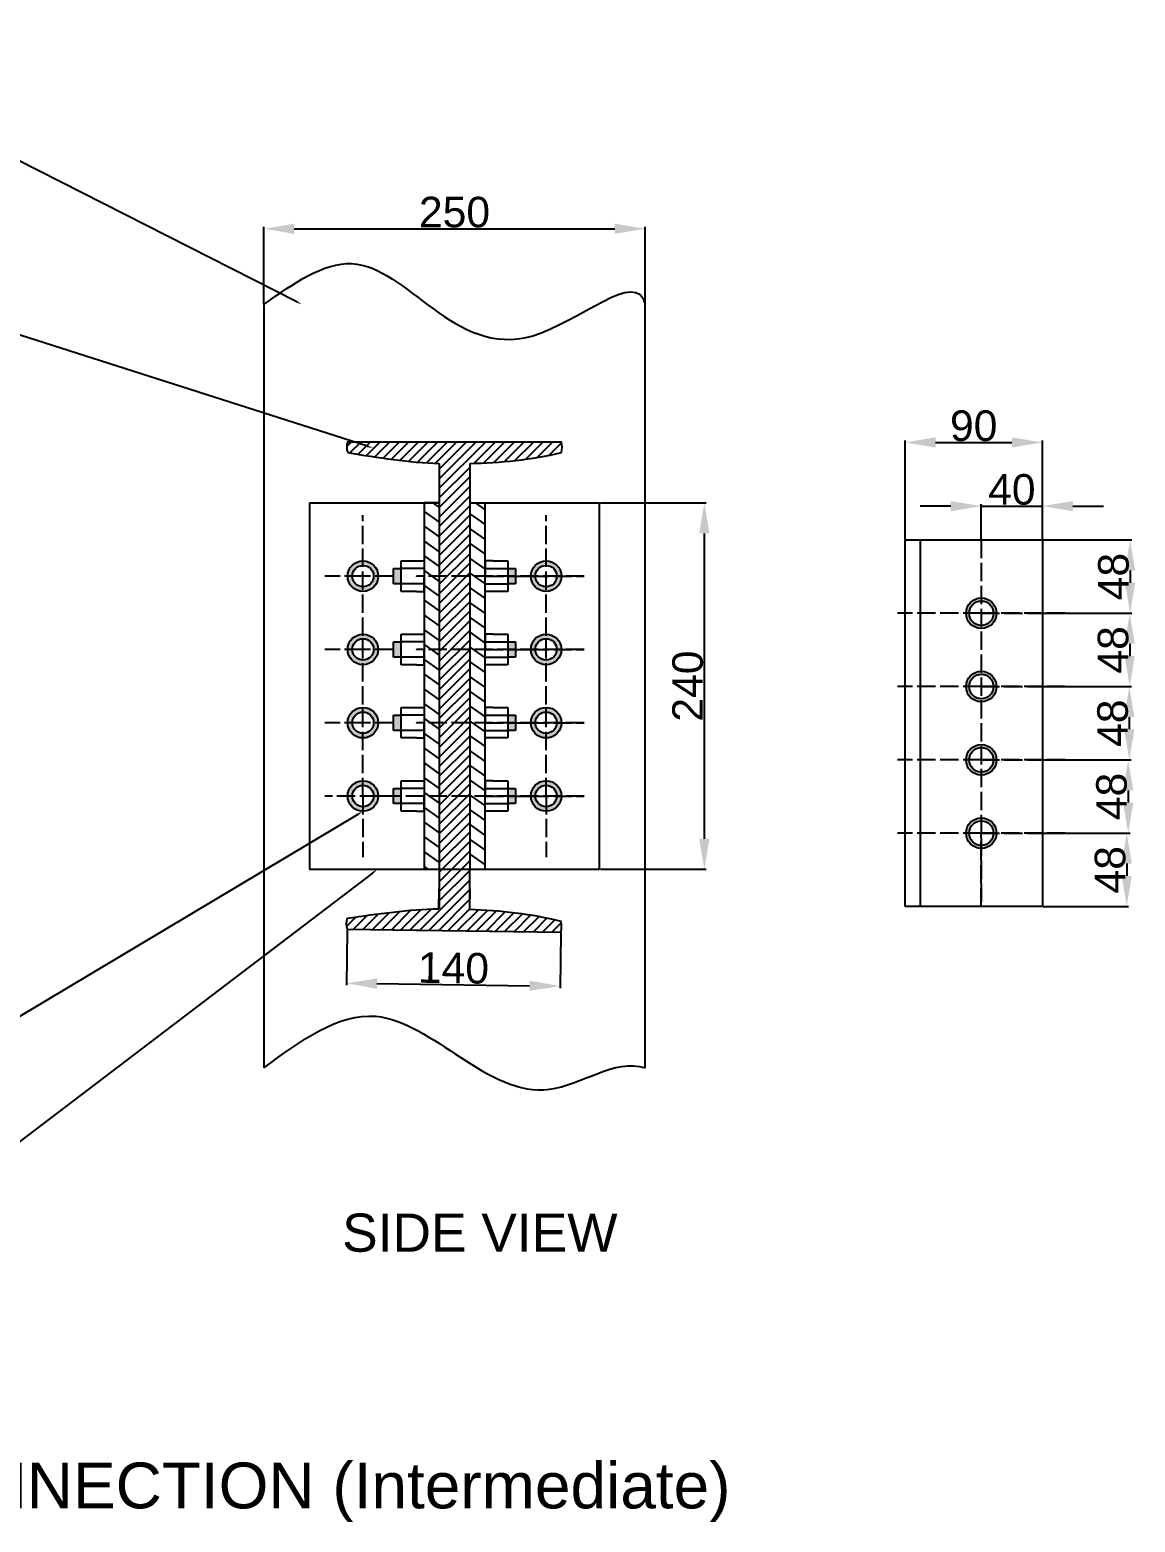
# Model space of a CAD drawing. Header units: inches. Extents: x 405 to 1958, y 459 to 1437.
# Drawn here: x 1234 to 1958, y 459 to 1437 of the extents above; entities that cross this region are included whole.
import ezdxf
from ezdxf import colors
from ezdxf.entities.mleader import LeaderData, LeaderLine
from ezdxf.math import Vec2, Vec3

# ---------------------------------------------------------------- set-up
doc = ezdxf.new("R2010")
doc.units = ezdxf.units.IN
doc.header["$MEASUREMENT"] = 0
doc.linetypes.add('ACAD_ISO02W100', pattern=[15, 12, -3])
doc.styles.get("Standard").update_dxf_attribs({"font": 'arial.ttf'})
doc.dimstyles.new('ISO-25', dxfattribs={"dimtxt": 20, "dimasz": 20, "dimexe": 1.25, "dimexo": 0.625, "dimtad": 1, "dimdec": 4, "dimtxsty": 'Standard', "dimcen": 2.5, "dimadec": 0, "dimazin": 0, "dimtfac": 1, "dimtdec": 4, "dimtmove": 0, "dimatfit": 3, "dimfxl": 1, "dimarcsym": 0})

# ---------------------------------------------------------------- blocks, each defined once
blk = doc.blocks.new('*U31')
for p, q in [((-42.5, -10), (-42.5, 10)), ((-42.5, 10), (-32.5, 10)), ((17.5, 10), (27.5, 10)), ((27.5, 10), (27.5, -10)), ((-47.5, -5), (-47.5, 5)), ((-47.5, 5), (-42.5, 5)), ((-27.5, 5), (-42.5, 5)), ((12.5, 5), (27.5, 5)), ((27.5, 5), (32.5, 5)), ((32.5, 5), (32.5, -5)), ((-42.5, -5), (-47.5, -5)), ((-27.5, -5), (-42.5, -5)), ((12.5, -5), (27.5, -5)), ((32.5, -5), (27.5, -5)), ((-32.5, -10), (-42.5, -10)), ((27.5, -10), (17.5, -10))]:
    blk.add_line(p, q)
at = {"linetype": 'ACAD_ISO02W100'}
for p, q in [((52.5, 10), (52.5, 10.19)), ((77.5, 0), (-27.5, 0)), ((12.5, 0), (77.5, 0)), ((32.5, 0), (52.5, 0)), ((-47.5, 0), (-67.5, 0)), ((-67.5, -10), (-67.5, -10.19))]:
    blk.add_line(p, q, dxfattribs=at)
for points in [[(-32.5, 10), (-32.5, 10), (-27.5, 10), (-27.5, 10), (-27.5, 0), (-27.5, 0), (-32.5, 0), (-32.5, 0)], [(17.5, -10), (17.5, -10), (12.5, -10), (12.5, -10), (12.5, 0), (12.5, 0), (17.5, 0), (17.5, 0)]]:
    blk.add_lwpolyline(points, dxfattribs=at)
for points in [[(17.5, 10), (17.5, 10), (12.5, 10), (12.5, 10), (12.5, 0), (12.5, 0), (17.5, 0), (17.5, 0)], [(-32.5, -10), (-32.5, -10), (-27.5, -10), (-27.5, -10), (-27.5, 0), (-27.5, 0), (-32.5, 0), (-32.5, 0)]]:
    blk.add_lwpolyline(points)
for centre, radius in [((-67.5, 0), 10), ((52.5, 0), 10), ((-67.5, 0), 7), ((52.5, 0), 7)]:
    blk.add_circle(centre, radius)
blk = doc.blocks.new('*U25')
at = {"color": 0, "linetype": 'ByBlock', "lineweight": -2, "transparency": 16777216}
for p in [(0, 144), (0, 96), (0, 48), (0, 0)]:
    blk.add_blockref('*U31', p, dxfattribs=at)
blk = doc.blocks.new('*U27')
at = {"linetype": 'ACAD_ISO02W100'}
for p, q in [((0, 0), (-55, 0)), ((0, 0), (55, 0)), ((55, 0), (0, 0))]:
    blk.add_line(p, q, dxfattribs=at)
for radius in [10, 8]:
    blk.add_circle((0, 0), radius)
blk = doc.blocks.new('*U28')
at = {"color": 0, "linetype": 'ByBlock', "lineweight": -2, "transparency": 16777216}
for p in [(0, 144), (0, 96), (0, 48), (0, 0)]:
    blk.add_blockref('*U27', p, dxfattribs=at)
blk = doc.blocks.new('*D38')
at = {"color": 0, "lineweight": -2, "transparency": 16777216}
for p, q in [((1442.07, 846.91), (1441.58, 810.85)), ((1582.06, 845.01), (1581.57, 808.95)), ((1461.59, 811.83), (1561.58, 810.47))]:
    blk.add_line(p, q, dxfattribs=at)
at = {"color": 0, "transparency": 16777216}
for points in [[(1461.64, 815.16), (1461.55, 808.5), (1441.6, 812.1)], [(1561.63, 813.8), (1561.54, 807.14), (1581.58, 810.2)]]:
    blk.add_solid(points, dxfattribs=at)
at = {"layer": 'Defpoints', "color": 0, "transparency": 16777216}
for p in [(1442.08, 847.54), (1582.06, 845.63), (1581.58, 810.2)]:
    blk.add_point(p, dxfattribs=at)
at = {"color": 0, "transparency": 16777216, "insert": (1511.74, 821.99), "char_height": 20, "attachment_point": 5, "rotation": 359.22105}
blk.add_mtext('140', dxfattribs=at)
blk = doc.blocks.new('*D39')
at = {"color": 0, "lineweight": -2, "transparency": 16777216}
for p, q in [((1608.07, 1126.73), (1677.34, 1126.73)), ((1676.09, 1106.73), (1676.09, 906.73)), ((1608.07, 886.73), (1677.34, 886.73))]:
    blk.add_line(p, q, dxfattribs=at)
at = {"color": 0, "transparency": 16777216}
for points in [[(1672.75, 1106.73), (1679.42, 1106.73), (1676.09, 1126.73)], [(1672.75, 906.73), (1679.42, 906.73), (1676.09, 886.73)]]:
    blk.add_solid(points, dxfattribs=at)
at = {"layer": 'Defpoints', "color": 0, "transparency": 16777216}
for p in [(1607.44, 1126.73), (1607.44, 886.73), (1676.09, 886.73)]:
    blk.add_point(p, dxfattribs=at)
at = {"color": 0, "transparency": 16777216, "insert": (1665.25, 1006.73), "char_height": 20, "attachment_point": 5, "rotation": 90}
blk.add_mtext('240', dxfattribs=at)
blk = doc.blocks.new('*D40')
at = {"color": 0, "lineweight": -2, "transparency": 16777216}
for p, q in [((1387.44, 1257.35), (1387.44, 1307.46)), ((1407.44, 1306.21), (1617.44, 1306.21)), ((1637.44, 1257.35), (1637.44, 1307.46))]:
    blk.add_line(p, q, dxfattribs=at)
at = {"color": 0, "transparency": 16777216}
for points in [[(1407.44, 1309.55), (1407.44, 1302.88), (1387.44, 1306.21)], [(1617.44, 1309.55), (1617.44, 1302.88), (1637.44, 1306.21)]]:
    blk.add_solid(points, dxfattribs=at)
at = {"layer": 'Defpoints', "color": 0, "transparency": 16777216}
for p in [(1637.44, 1306.21), (1387.44, 1256.73), (1637.44, 1256.73)]:
    blk.add_point(p, dxfattribs=at)
at = {"color": 0, "transparency": 16777216, "insert": (1512.44, 1317.05), "char_height": 20, "attachment_point": 5}
blk.add_mtext('250', dxfattribs=at)
blk = doc.blocks.new('*D41')
at = {"color": 0, "lineweight": -2, "transparency": 16777216}
for p, q in [((1837.57, 1124.56), (1817.57, 1124.56)), ((1857.57, 1103.05), (1857.57, 1125.81)), ((1857.57, 1124.56), (1897.57, 1124.56)), ((1897.57, 1103.05), (1897.57, 1125.81)), ((1917.57, 1124.56), (1937.57, 1124.56))]:
    blk.add_line(p, q, dxfattribs=at)
at = {"color": 0, "transparency": 16777216}
for points in [[(1837.57, 1127.89), (1837.57, 1121.23), (1857.57, 1124.56)], [(1917.57, 1127.89), (1917.57, 1121.23), (1897.57, 1124.56)]]:
    blk.add_solid(points, dxfattribs=at)
at = {"layer": 'Defpoints', "color": 0, "transparency": 16777216}
for p in [(1897.57, 1124.56), (1857.57, 1102.42), (1897.57, 1102.42)]:
    blk.add_point(p, dxfattribs=at)
at = {"color": 0, "transparency": 16777216, "insert": (1877.57, 1135.4), "char_height": 20, "attachment_point": 5}
blk.add_mtext('40', dxfattribs=at)
blk = doc.blocks.new('*D42')
at = {"color": 0, "lineweight": -2, "transparency": 16777216}
for p, q in [((1807.57, 1103.05), (1807.57, 1167.55)), ((1827.57, 1166.3), (1877.57, 1166.3)), ((1897.57, 1103.05), (1897.57, 1167.55))]:
    blk.add_line(p, q, dxfattribs=at)
at = {"color": 0, "transparency": 16777216}
for points in [[(1827.57, 1169.63), (1827.57, 1162.96), (1807.57, 1166.3)], [(1877.57, 1169.63), (1877.57, 1162.96), (1897.57, 1166.3)]]:
    blk.add_solid(points, dxfattribs=at)
at = {"layer": 'Defpoints', "color": 0, "transparency": 16777216}
for p in [(1897.57, 1166.3), (1807.57, 1102.42), (1897.57, 1102.42)]:
    blk.add_point(p, dxfattribs=at)
at = {"color": 0, "transparency": 16777216, "insert": (1852.57, 1177.13), "char_height": 20, "attachment_point": 5}
blk.add_mtext('90', dxfattribs=at)
blk = doc.blocks.new('*D43')
at = {"color": 0, "lineweight": -2, "transparency": 16777216}
for p, q in [((1898.19, 1102.42), (1956.27, 1102.42)), ((1955.02, 1082.42), (1955.02, 1074.42)), ((1898.19, 1054.42), (1956.27, 1054.42))]:
    blk.add_line(p, q, dxfattribs=at)
at = {"color": 0, "transparency": 16777216}
for points in [[(1951.69, 1082.42), (1958.36, 1082.42), (1955.02, 1102.42)], [(1951.69, 1074.42), (1958.36, 1074.42), (1955.02, 1054.42)]]:
    blk.add_solid(points, dxfattribs=at)
at = {"layer": 'Defpoints', "color": 0, "transparency": 16777216}
for p in [(1897.57, 1102.42), (1897.57, 1054.42), (1955.02, 1054.42)]:
    blk.add_point(p, dxfattribs=at)
at = {"color": 0, "transparency": 16777216, "insert": (1944.19, 1078.42), "char_height": 20, "attachment_point": 5, "rotation": 90}
blk.add_mtext('48', dxfattribs=at)
blk = doc.blocks.new('*D44')
at = {"color": 0, "lineweight": -2, "transparency": 16777216}
for p, q in [((1898.19, 1054.42), (1956.06, 1054.42)), ((1954.81, 1034.42), (1954.81, 1026.42)), ((1898.19, 1006.42), (1956.06, 1006.42))]:
    blk.add_line(p, q, dxfattribs=at)
at = {"color": 0, "transparency": 16777216}
for points in [[(1951.47, 1034.42), (1958.14, 1034.42), (1954.81, 1054.42)], [(1951.47, 1026.42), (1958.14, 1026.42), (1954.81, 1006.42)]]:
    blk.add_solid(points, dxfattribs=at)
at = {"layer": 'Defpoints', "color": 0, "transparency": 16777216}
for p in [(1897.57, 1054.42), (1897.57, 1006.42), (1954.81, 1006.42)]:
    blk.add_point(p, dxfattribs=at)
at = {"color": 0, "transparency": 16777216, "insert": (1943.97, 1030.42), "char_height": 20, "attachment_point": 5, "rotation": 90}
blk.add_mtext('48', dxfattribs=at)
blk = doc.blocks.new('*D45')
at = {"color": 0, "lineweight": -2, "transparency": 16777216}
for p, q in [((1898.19, 1006.42), (1955.75, 1006.42)), ((1954.5, 986.42), (1954.5, 978.42)), ((1898.19, 958.42), (1955.75, 958.42))]:
    blk.add_line(p, q, dxfattribs=at)
at = {"color": 0, "transparency": 16777216}
for points in [[(1951.17, 986.42), (1957.84, 986.42), (1954.5, 1006.42)], [(1951.17, 978.42), (1957.84, 978.42), (1954.5, 958.42)]]:
    blk.add_solid(points, dxfattribs=at)
at = {"layer": 'Defpoints', "color": 0, "transparency": 16777216}
for p in [(1897.57, 1006.42), (1897.57, 958.42), (1954.5, 958.42)]:
    blk.add_point(p, dxfattribs=at)
at = {"color": 0, "transparency": 16777216, "insert": (1943.67, 982.42), "char_height": 20, "attachment_point": 5, "rotation": 90}
blk.add_mtext('48', dxfattribs=at)
blk = doc.blocks.new('*D46')
at = {"color": 0, "lineweight": -2, "transparency": 16777216}
for p, q in [((1898.19, 958.42), (1955.05, 958.42)), ((1953.8, 938.42), (1953.8, 930.42)), ((1898.19, 910.42), (1955.05, 910.42))]:
    blk.add_line(p, q, dxfattribs=at)
at = {"color": 0, "transparency": 16777216}
for points in [[(1950.46, 938.42), (1957.13, 938.42), (1953.8, 958.42)], [(1950.46, 930.42), (1957.13, 930.42), (1953.8, 910.42)]]:
    blk.add_solid(points, dxfattribs=at)
at = {"layer": 'Defpoints', "color": 0, "transparency": 16777216}
for p in [(1897.57, 958.42), (1897.57, 910.42), (1953.8, 910.42)]:
    blk.add_point(p, dxfattribs=at)
at = {"color": 0, "transparency": 16777216, "insert": (1942.96, 934.42), "char_height": 20, "attachment_point": 5, "rotation": 90}
blk.add_mtext('48', dxfattribs=at)
blk = doc.blocks.new('*D47')
at = {"color": 0, "lineweight": -2, "transparency": 16777216}
for p, q in [((1898.19, 910.42), (1954.07, 910.42)), ((1952.82, 890.42), (1952.82, 882.42)), ((1898.19, 862.42), (1954.07, 862.42))]:
    blk.add_line(p, q, dxfattribs=at)
at = {"color": 0, "transparency": 16777216}
for points in [[(1949.49, 890.42), (1956.16, 890.42), (1952.82, 910.42)], [(1949.49, 882.42), (1956.16, 882.42), (1952.82, 862.42)]]:
    blk.add_solid(points, dxfattribs=at)
at = {"layer": 'Defpoints', "color": 0, "transparency": 16777216}
for p in [(1897.57, 910.42), (1897.57, 862.42), (1952.82, 862.42)]:
    blk.add_point(p, dxfattribs=at)
at = {"color": 0, "transparency": 16777216, "insert": (1941.99, 886.42), "char_height": 20, "attachment_point": 5, "rotation": 90}
blk.add_mtext('48', dxfattribs=at)

msp = doc.modelspace()

# ---------------------------------------------------------------- hatches: boundary and pattern name
h = msp.add_hatch()
h.set_pattern_fill('ANSI31', color=256, scale=1.4)
h.set_pattern_definition([(45, (350.378, 971.142), (-3.14309, 3.14309), [])])
edge = h.paths.add_edge_path()
edge.add_spline(control_points=[(1522.4411, 1152.51422), (1542.61526, 1153.07584), (1562.87164, 1154.92802), (1582.4411, 1159.61981)], knot_values=[80.419279714, 80.419279714, 80.419279714, 80.419279714, 140.838559428, 140.838559428, 140.838559428, 140.838559428], degree=3, periodic=0)
edge.add_arc((1570.01277, 1163.1726), 12.92617, 344.04676388, 375.95323612)
edge.add_line((1582.4411, 1166.72539), (1522.4411, 1166.72539))
edge.add_line((1522.4411, 1166.72539), (1442.4411, 1166.72539))
edge.add_arc((1451.61462, 1163.1726), 9.83747, 158.82921724, 201.17078276)
edge.add_spline(control_points=[(1442.4411, 1159.61981), (1462.39201, 1156.41503), (1482.34292, 1153.21025), (1502.4411, 1152.51422)], knot_values=[0, 0, 0, 0, 60.419279714, 60.419279714, 60.419279714, 60.419279714], degree=3, periodic=0)
edge.add_line((1502.4411, 1152.51422), (1502.4411, 1126.72539))
edge.add_line((1502.4411, 1126.72539), (1502.4411, 1078.72539))
edge.add_line((1502.4411, 1078.72539), (1522.4411, 1078.72539))
edge.add_line((1522.4411, 1078.72539), (1522.4411, 1126.72539))
edge.add_line((1522.4411, 1126.72539), (1522.4411, 1152.51422))
h.paths.add_polyline_path([(1522.4411, 1078.72539), (1502.4411, 1078.72539), (1502.4411, 1030.72539), (1522.4411, 1030.72539)])
h.paths.add_polyline_path([(1522.4411, 1030.72539), (1502.4411, 1030.72539), (1502.4411, 982.72539), (1522.4411, 982.72539)])
h.paths.add_polyline_path([(1522.4411, 982.72539), (1502.4411, 982.72539), (1502.4411, 934.72539), (1522.4411, 934.72539)])
h.paths.add_polyline_path([(1522.4411, 934.72539), (1502.4411, 934.72539), (1502.4411, 886.72539), (1522.4411, 886.72539)])
edge = h.paths.add_edge_path()
edge.add_line((1522.44043, 873.68898), (1522.44043, 886.72539))
edge.add_line((1522.44043, 886.72539), (1502.4411, 886.72539))
edge.add_line((1502.4411, 886.72539), (1502.44043, 886.71935))
edge.add_line((1502.44043, 886.71935), (1502.44043, 860.9419))
edge.add_spline(control_points=[(1502.26514, 860.93172), (1482.15935, 860.50898), (1462.16671, 857.57573), (1442.17408, 854.64247)], knot_values=[0, 0, 0, 0, 60.419279714, 60.419279714, 60.419279714, 60.419279714], degree=3, periodic=0)
edge.add_arc((1451.29845, 850.96529), 9.83747, 158.05027001, 200.39183552)
edge.add_line((1442.07748, 847.53754), (1502.07194, 846.72186))
edge.add_line((1502.07194, 846.72186), (1582.06455, 845.63427))
edge.add_arc((1569.68565, 849.3557), 12.92617, 343.26781664, 375.17428888)
edge.add_spline(control_points=[(1582.16114, 852.7392), (1562.65727, 857.6966), (1542.42794, 859.82399), (1522.26329, 860.65982)], knot_values=[80.419279714, 80.419279714, 80.419279714, 80.419279714, 140.838559428, 140.838559428, 140.838559428, 140.838559428], degree=3, periodic=0)
edge.add_line((1522.26329, 860.65982), (1522.44043, 873.68898))
h = msp.add_hatch()
h.set_pattern_fill('ANSI31', color=256, scale=2.5, angle=100)
h.set_pattern_definition([(145, (350.378, 971.142), (-4.552763, -6.50202), [])])
h.paths.add_polyline_path([(1502.4411, 1126.72539), (1492.4411, 1126.72539), (1492.4411, 1078.72539), (1502.4411, 1078.72539)])
h.paths.add_polyline_path([(1502.4411, 1078.72539), (1492.4411, 1078.72539), (1492.4411, 1068.72539), (1492.4411, 1030.72539), (1502.4411, 1030.72539)])
h.paths.add_polyline_path([(1522.4411, 1078.72539), (1532.4411, 1078.72539), (1532.4411, 1088.72539), (1532.4411, 1126.72539), (1522.4411, 1126.72539)])
h.paths.add_polyline_path([(1522.4411, 1030.72539), (1532.4411, 1030.72539), (1532.4411, 1040.72539), (1532.4411, 1078.72539), (1522.4411, 1078.72539)])
h.paths.add_polyline_path([(1492.4411, 982.72539), (1502.4411, 982.72539), (1502.4411, 1030.72539), (1492.4411, 1030.72539), (1492.4411, 1020.72539)])
h.paths.add_polyline_path([(1522.4411, 982.72539), (1532.4411, 982.72539), (1532.4411, 992.72539), (1532.4411, 1030.72539), (1522.4411, 1030.72539)])
h.paths.add_polyline_path([(1492.4411, 934.72539), (1502.4411, 934.72539), (1502.4411, 982.72539), (1492.4411, 982.72539), (1492.4411, 972.72539)])
h.paths.add_polyline_path([(1532.4411, 982.72539), (1522.4411, 982.72539), (1522.4411, 934.72539), (1532.4411, 934.72539), (1532.4411, 944.72539)])
h.paths.add_polyline_path([(1502.4411, 934.72539), (1492.4411, 934.72539), (1492.4411, 924.72539), (1492.4411, 886.72539), (1502.4411, 886.72539)])
h.paths.add_polyline_path([(1532.4411, 934.72539), (1522.4411, 934.72539), (1522.4411, 886.72539), (1532.4411, 886.72539)])
h = msp.add_hatch(color=256)
h.dxf.hatch_style = 1
h.paths.add_polyline_path([(1477.4411, 1035.72539), (1472.4411, 1035.72539), (1472.4411, 1025.72539), (1477.4411, 1025.72539)])
h.paths.add_polyline_path([(1552.4411, 1030.72539), (1547.4411, 1030.72539), (1547.4411, 1025.72539), (1552.4411, 1025.72539)])
h.paths.add_polyline_path([(1552.4411, 1035.72539), (1547.4411, 1035.72539), (1547.4411, 1030.72539), (1552.4411, 1030.72539)])
h.paths.add_polyline_path([(1552.4411, 1078.72539), (1547.4411, 1078.72539), (1547.4411, 1073.72539), (1552.4411, 1073.72539)])
h.paths.add_polyline_path([(1552.4411, 1083.72539), (1547.4411, 1083.72539), (1547.4411, 1078.72539), (1552.4411, 1078.72539)])
h.paths.add_polyline_path([(1477.4411, 1083.72539), (1472.4411, 1083.72539), (1472.4411, 1073.72539), (1477.4411, 1073.72539)])
h.paths.add_polyline_path([(1477.4411, 987.72539), (1472.4411, 987.72539), (1472.4411, 977.72539), (1477.4411, 977.72539)])
h.paths.add_polyline_path([(1477.4411, 934.72539), (1472.4411, 934.72539), (1472.4411, 929.72539), (1477.4411, 929.72539)])
h.paths.add_polyline_path([(1477.4411, 939.72539), (1472.4411, 939.72539), (1472.4411, 934.72539), (1477.4411, 934.72539)])
h.paths.add_polyline_path([(1552.4411, 934.72539), (1547.4411, 934.72539), (1547.4411, 929.72539), (1552.4411, 929.72539)])
h.paths.add_polyline_path([(1552.4411, 939.72539), (1547.4411, 939.72539), (1547.4411, 934.72539), (1552.4411, 934.72539)])
h.paths.add_polyline_path([(1552.4411, 982.72539), (1547.4411, 982.72539), (1547.4411, 977.72539), (1552.4411, 977.72539)])
h.paths.add_polyline_path([(1552.4411, 987.72539), (1547.4411, 987.72539), (1547.4411, 982.72539), (1552.4411, 982.72539)])
h.paths.add_polyline_path([(767.58659, 966.72539), (765.08659, 966.72539), (765.08659, 961.72539), (767.58659, 961.72539)])
h.paths.add_polyline_path([(767.58659, 971.72539), (765.08659, 971.72539), (765.08659, 966.72539), (767.58659, 966.72539)])
h.paths.add_polyline_path([(767.58659, 1030.22539), (765.08659, 1030.22539), (765.08659, 1025.22539), (767.58659, 1025.22539)])
h.paths.add_polyline_path([(767.58659, 1035.22539), (765.08659, 1035.22539), (765.08659, 1030.22539), (767.58659, 1030.22539)])
h.paths.add_polyline_path([(767.58659, 1093.72539), (765.08659, 1093.72539), (765.08659, 1088.72539), (767.58659, 1088.72539)])
h.paths.add_polyline_path([(767.58659, 1098.72539), (765.08659, 1098.72539), (765.08659, 1093.72539), (767.58659, 1093.72539)])
h.paths.add_polyline_path([(767.58659, 903.22539), (765.08659, 903.22539), (765.08659, 898.22539), (767.58659, 898.22539)])
h.paths.add_polyline_path([(767.58659, 908.22539), (765.08659, 908.22539), (765.08659, 903.22539), (767.58659, 903.22539)])
h = msp.add_hatch(color=256)
h.dxf.hatch_style = 1
h.paths.add_polyline_path([(787.08659, 903.22539), (785.08659, 903.22539, 0.414213562), (795.08659, 893.22539), (795.08659, 895.22539, -0.414213562)])
h.paths.add_polyline_path([(795.08659, 911.22539), (795.08659, 913.22539, 0.414213562), (785.08659, 903.22539), (787.08659, 903.22539, -0.414213562)])
h.paths.add_polyline_path([(805.08659, 903.22539), (803.08659, 903.22539, -0.414213562), (795.08659, 895.22539), (795.08659, 893.22539, 0.414213562)])
h.paths.add_polyline_path([(795.08659, 913.22539), (795.08659, 911.22539, -0.414213562), (803.08659, 903.22539), (805.08659, 903.22539, 0.414213562)])
h.paths.add_polyline_path([(725.08659, 903.22539), (722.58659, 903.22539), (722.58659, 898.22539), (725.08659, 898.22539)])
h.paths.add_polyline_path([(725.08659, 908.22539), (722.58659, 908.22539), (722.58659, 903.22539), (725.08659, 903.22539)])
h.paths.add_polyline_path([(1452.4411, 944.72539), (1452.4411, 941.72539, -0.414213562), (1459.4411, 934.72539), (1462.4411, 934.72539, 0.414213562)])
h.paths.add_polyline_path([(1462.4411, 934.72539), (1459.4411, 934.72539, -0.414213562), (1452.4411, 927.72539), (1452.4411, 924.72539, 0.414213562)])
h.paths.add_polyline_path([(1445.4411, 934.72539), (1442.4411, 934.72539, 0.414213562), (1452.4411, 924.72539), (1452.4411, 927.72539, -0.414213562)])
h.paths.add_polyline_path([(1452.4411, 941.72539), (1452.4411, 944.72539, 0.414213562), (1442.4411, 934.72539), (1445.4411, 934.72539, -0.414213562)])
h.paths.add_polyline_path([(1452.4411, 992.72539), (1452.4411, 989.72539, -0.414213562), (1459.4411, 982.72539), (1462.4411, 982.72539, 0.414213562)])
h.paths.add_polyline_path([(1462.4411, 982.72539), (1459.4411, 982.72539, -0.414213562), (1452.4411, 975.72539), (1452.4411, 972.72539, 0.414213562)])
h.paths.add_polyline_path([(1445.4411, 982.72539), (1442.4411, 982.72539, 0.414213562), (1452.4411, 972.72539), (1452.4411, 975.72539, -0.414213562)])
h.paths.add_polyline_path([(1452.4411, 989.72539), (1452.4411, 992.72539, 0.414213562), (1442.4411, 982.72539), (1445.4411, 982.72539, -0.414213562)])
h.paths.add_polyline_path([(1572.4411, 992.72539), (1572.4411, 989.72539, -0.414213562), (1579.4411, 982.72539), (1582.4411, 982.72539, 0.414213562)])
h.paths.add_polyline_path([(1582.4411, 982.72539), (1579.4411, 982.72539, -0.414213562), (1572.4411, 975.72539), (1572.4411, 972.72539, 0.414213562)])
h.paths.add_polyline_path([(1572.4411, 975.72539, -0.414213562), (1565.4411, 982.72539), (1562.4411, 982.72539, 0.414213562), (1572.4411, 972.72539)])
h.paths.add_polyline_path([(1572.4411, 989.72539), (1572.4411, 992.72539, 0.414213562), (1562.4411, 982.72539), (1565.4411, 982.72539, -0.414213562)])
h.paths.add_polyline_path([(1572.4411, 944.72539, 0.414213562), (1562.4411, 934.72539), (1565.4411, 934.72539, -0.414213562), (1572.4411, 941.72539)])
h.paths.add_polyline_path([(1572.4411, 944.72539), (1572.4411, 941.72539, -0.414213562), (1579.4411, 934.72539), (1582.4411, 934.72539, 0.414213562)])
h.paths.add_polyline_path([(1582.4411, 934.72539), (1579.4411, 934.72539, -0.414213562), (1572.4411, 927.72539), (1572.4411, 924.72539, 0.414213562)])
h.paths.add_polyline_path([(1565.4411, 934.72539), (1562.4411, 934.72539, 0.414213562), (1572.4411, 924.72539), (1572.4411, 927.72539, -0.414213562)])
h.paths.add_polyline_path([(1572.4411, 1040.72539), (1572.4411, 1037.72539, -0.414213562), (1579.4411, 1030.72539), (1582.4411, 1030.72539, 0.414213562)])
h.paths.add_polyline_path([(1572.4411, 1037.72539), (1572.4411, 1040.72539, 0.414213562), (1562.4411, 1030.72539), (1565.4411, 1030.72539, -0.414213562)])
h.paths.add_polyline_path([(1565.4411, 1030.72539), (1562.4411, 1030.72539, 0.414213562), (1572.4411, 1020.72539), (1572.4411, 1023.72539, -0.414213562)])
h.paths.add_polyline_path([(1582.4411, 1030.72539), (1579.4411, 1030.72539, -0.414213562), (1572.4411, 1023.72539), (1572.4411, 1020.72539, 0.414213562)])
h.paths.add_polyline_path([(1572.4411, 1071.72539, -0.414213562), (1565.4411, 1078.72539), (1562.4411, 1078.72539, 0.414213562), (1572.4411, 1068.72539)])
h.paths.add_polyline_path([(1582.4411, 1078.72539), (1579.4411, 1078.72539, -0.414213562), (1572.4411, 1071.72539), (1572.4411, 1068.72539, 0.414213562)])
h.paths.add_polyline_path([(1572.4411, 1088.72539), (1572.4411, 1085.72539, -0.414213562), (1579.4411, 1078.72539), (1582.4411, 1078.72539, 0.414213562)])
h.paths.add_polyline_path([(1572.4411, 1085.72539), (1572.4411, 1088.72539, 0.414213562), (1562.4411, 1078.72539), (1565.4411, 1078.72539, -0.414213562)])
h.paths.add_polyline_path([(1452.4411, 1085.72539), (1452.4411, 1088.72539, 0.414213562), (1442.4411, 1078.72539), (1445.4411, 1078.72539, -0.414213562)])
h.paths.add_polyline_path([(1445.4411, 1078.72539), (1442.4411, 1078.72539, 0.414213562), (1452.4411, 1068.72539), (1452.4411, 1071.72539, -0.414213562)])
h.paths.add_polyline_path([(1462.4411, 1078.72539), (1459.4411, 1078.72539, -0.414213562), (1452.4411, 1071.72539), (1452.4411, 1068.72539, 0.414213562)])
h.paths.add_polyline_path([(1452.4411, 1088.72539), (1452.4411, 1085.72539, -0.414213562), (1459.4411, 1078.72539), (1462.4411, 1078.72539, 0.414213562)])
h.paths.add_polyline_path([(1452.4411, 1040.72539), (1452.4411, 1037.72539, -0.414213562), (1459.4411, 1030.72539), (1462.4411, 1030.72539, 0.414213562)])
h.paths.add_polyline_path([(1452.4411, 1037.72539), (1452.4411, 1040.72539, 0.414213562), (1442.4411, 1030.72539), (1445.4411, 1030.72539, -0.414213562)])
h.paths.add_polyline_path([(1445.4411, 1030.72539), (1442.4411, 1030.72539, 0.414213562), (1452.4411, 1020.72539), (1452.4411, 1023.72539, -0.414213562)])
h.paths.add_polyline_path([(1462.4411, 1030.72539), (1459.4411, 1030.72539, -0.414213562), (1452.4411, 1023.72539), (1452.4411, 1020.72539, 0.414213562)])
h.paths.add_polyline_path([(1867.56617, 1054.42096), (1865.56617, 1054.42096, -0.414213562), (1857.56617, 1046.42096), (1857.56617, 1044.42096, 0.414213562)])
h.paths.add_polyline_path([(1857.56617, 1064.42096), (1857.56617, 1062.42096, -0.414213562), (1865.56617, 1054.42096), (1867.56617, 1054.42096, 0.414213562)])
h.paths.add_polyline_path([(1857.56617, 1062.42096), (1857.56617, 1064.42096, 0.414213562), (1847.56617, 1054.42096), (1849.56617, 1054.42096, -0.414213562)])
h.paths.add_polyline_path([(1849.56617, 1054.42096), (1847.56617, 1054.42096, 0.414213562), (1857.56617, 1044.42096), (1857.56617, 1046.42096, -0.414213562)])
h.paths.add_polyline_path([(1867.56617, 1006.42096), (1865.56617, 1006.42096, -0.414213562), (1857.56617, 998.42096), (1857.56617, 996.42096, 0.414213562)])
h.paths.add_polyline_path([(1857.56617, 1016.42096), (1857.56617, 1014.42096, -0.414213562), (1865.56617, 1006.42096), (1867.56617, 1006.42096, 0.414213562)])
h.paths.add_polyline_path([(1857.56617, 1014.42096), (1857.56617, 1016.42096, 0.414213562), (1847.56617, 1006.42096), (1849.56617, 1006.42096, -0.414213562)])
h.paths.add_polyline_path([(1849.56617, 1006.42096), (1847.56617, 1006.42096, 0.414213562), (1857.56617, 996.42096), (1857.56617, 998.42096, -0.414213562)])
h.paths.add_polyline_path([(1867.56617, 958.42096), (1865.56617, 958.42096, -0.414213562), (1857.56617, 950.42096), (1857.56617, 948.42096, 0.414213562)])
h.paths.add_polyline_path([(1857.56617, 968.42096), (1857.56617, 966.42096, -0.414213562), (1865.56617, 958.42096), (1867.56617, 958.42096, 0.414213562)])
h.paths.add_polyline_path([(1857.56617, 966.42096), (1857.56617, 968.42096, 0.414213562), (1847.56617, 958.42096), (1849.56617, 958.42096, -0.414213562)])
h.paths.add_polyline_path([(1849.56617, 958.42096), (1847.56617, 958.42096, 0.414213562), (1857.56617, 948.42096), (1857.56617, 950.42096, -0.414213562)])
h.paths.add_polyline_path([(1857.56617, 918.42096), (1857.56617, 920.42096, 0.414213562), (1847.56617, 910.42096), (1849.56617, 910.42096, -0.414213562)])
h.paths.add_polyline_path([(1857.56617, 920.42096), (1857.56617, 918.42096, -0.414213562), (1865.56617, 910.42096), (1867.56617, 910.42096, 0.414213562)])
h.paths.add_polyline_path([(1867.56617, 910.42096), (1865.56617, 910.42096, -0.414213562), (1857.56617, 902.42096), (1857.56617, 900.42096, 0.414213562)])
h.paths.add_polyline_path([(1849.56617, 910.42096), (1847.56617, 910.42096, 0.414213562), (1857.56617, 900.42096), (1857.56617, 902.42096, -0.414213562)])

# ---------------------------------------------------------------- linework, layer by layer
for p, q in [((1387.4411, 1256.72539), (1387.4411, 756.72539)), ((1387.4411, 1256.72539), (1387.4411, 1126.72539)), ((1637.4411, 756.72539), (1637.4411, 1256.72539)), ((1442.4411, 1166.72539), (1502.4411, 1166.72539)), ((1442.4411, 1166.72539), (1502.4411, 1166.72539)), ((1522.4411, 1166.72539), (1582.4411, 1166.72539)), ((1522.4411, 1166.72539), (1582.4411, 1166.72539)), ((1502.4411, 1152.51422), (1502.4411, 1126.72539)), ((1522.4411, 1152.51422), (1522.4411, 1126.72539)), ((1417.4411, 1126.72539), (1502.4411, 1126.72539)), ((1417.4411, 1126.72539), (1447.4411, 1126.72539)), ((1417.4411, 1126.72539), (1417.4411, 886.72539)), ((1502.4411, 1126.72539), (1492.4411, 1126.72539)), ((1492.4411, 1126.72539), (1492.4411, 886.72539)), ((1502.4411, 1126.72539), (1502.4411, 886.72539)), ((1522.4411, 1126.72539), (1607.4411, 1126.72539)), ((1522.4411, 1126.72539), (1522.4411, 886.72539)), ((1532.4411, 886.72539), (1532.4411, 1126.72539)), ((1607.4411, 886.72539), (1607.4411, 1126.72539)), ((1617.4411, 1126.72539), (1617.4411, 1126.72539)), ((1807.56617, 1102.42096), (1897.56617, 1102.42096)), ((1807.56617, 862.42096), (1807.56617, 1102.42096)), ((1807.56617, 1102.42096), (1817.56617, 1102.42096)), ((1817.56617, 1102.42096), (1817.56617, 862.42096)), ((1897.56617, 1102.42096), (1897.56617, 862.42096)), ((1532.4411, 886.72539), (1532.4411, 934.72539)), ((1417.4411, 886.72539), (1497.61187, 886.72539)), ((1492.4411, 886.72539), (1532.4411, 886.72539)), ((1502.44043, 886.71935), (1502.4411, 886.72539)), ((1502.44043, 886.71935), (1502.44043, 860.93052)), ((1502.44043, 886.71935), (1502.44043, 860.93052)), ((1522.44043, 886.71935), (1522.4411, 886.72539)), ((1522.44043, 860.93052), (1522.44043, 886.71935)), ((1522.44043, 860.93052), (1522.44043, 886.71935)), ((1522.4411, 886.72539), (1607.4411, 886.72539)), ((1502.26514, 860.93172), (1502.44043, 873.82494)), ((1502.26514, 860.93172), (1502.44043, 873.82494)), ((1522.44043, 873.68898), (1522.26329, 860.65982)), ((1522.44043, 873.68898), (1522.26329, 860.65982)), ((1522.26697, 860.93052), (1522.44043, 860.93052)), ((1522.26697, 860.93052), (1522.44043, 860.93052)), ((1522.26697, 860.93052), (1522.44043, 860.93052)), ((1897.56617, 862.42096), (1807.56617, 862.42096)), ((1442.07748, 847.53754), (1502.07194, 846.72186)), ((1442.07748, 847.53754), (1502.07194, 846.72186)), ((1522.07009, 846.44996), (1582.06455, 845.63427)), ((1522.07009, 846.44996), (1582.06455, 845.63427))]:
    msp.add_line(p, q)
at = {"linetype": 'ACAD_ISO02W100'}
for p, q in [((1452.4411, 934.72539), (1452.4411, 1118.72539)), ((1572.4411, 934.72539), (1572.4411, 1118.72539)), ((1817.56617, 1102.42096), (1857.56617, 1102.42096)), ((1857.56617, 1102.42096), (1857.56617, 862.42096)), ((1452.4411, 1078.72539), (1427.4411, 1078.72539)), ((1452.4411, 1030.72539), (1427.4411, 1030.72539)), ((1452.4411, 982.72539), (1427.4411, 982.72539)), ((1492.4411, 934.72539), (1427.4411, 934.72539)), ((1452.4411, 934.72539), (1452.4411, 894.72539)), ((1572.4411, 934.72539), (1572.4411, 894.72539)), ((1857.56617, 862.42096), (1857.56617, 910.42096))]:
    msp.add_line(p, q, dxfattribs=at)
for points in [[(1442.4411, 1166.72539), (1442.4411, 1166.72539), (1582.4411, 1166.72539), (1582.4411, 1166.72539)], [(1442.4411, 1166.72539), (1442.4411, 1166.72539), (1582.4411, 1166.72539), (1582.4411, 1166.72539)], [(1442.07748, 847.53754), (1442.07748, 847.53754), (1582.06455, 845.63427), (1582.06455, 845.63427)], [(1442.07748, 847.53754), (1442.07748, 847.53754), (1582.06455, 845.63427), (1582.06455, 845.63427)]]:
    msp.add_lwpolyline(points)
for centre, radius, start, end in [((1451.61462, 1163.1726), 9.83747, 158.82921724, 201.17078276), ((1451.61462, 1163.1726), 9.83747, 158.82921724, 201.17078276), ((1570.01277, 1163.1726), 12.92617, 344.04676388, 15.95323612), ((1570.01277, 1163.1726), 12.92617, 344.04676388, 15.95323612), ((1451.29845, 850.96529), 9.83747, 158.05027001, 200.39183552), ((1451.29845, 850.96529), 9.83747, 158.05027001, 200.39183552), ((1569.68565, 849.3557), 12.92617, 343.26781664, 15.17428888), ((1569.68565, 849.3557), 12.92617, 343.26781664, 15.17428888)]:
    msp.add_arc(centre, radius, start, end)
for points, knots in [([(1387.4411, 1256.72539), (1407.10847, 1270.49159), (1466.19309, 1311.84794), (1530.94736, 1185.06225), (1632.02665, 1280.94211), (1637.4411, 1256.72539)], [0, 0, 0, 0, 63.460370765, 190.64742609, 267.922302075, 267.922302075, 267.922302075, 267.922302075]), ([(1387.4411, 756.72539), (1411.97329, 774.63264), (1473.99975, 819.90879), (1553.74274, 711.35822), (1617.22949, 763.09057), (1637.4411, 756.72539)], [0, 0, 0, 0, 80.758258035, 204.186851879, 268.590714055, 268.590714055, 268.590714055, 268.590714055])]:
    msp.add_open_spline(points, degree=3, knots=knots)
for points in [[(1442.4411, 1159.61981), (1462.39201, 1156.41503), (1482.34292, 1153.21025), (1502.4411, 1152.51422)], [(1442.4411, 1159.61981), (1462.39201, 1156.41503), (1482.34292, 1153.21025), (1502.4411, 1152.51422)], [(1522.4411, 1152.51422), (1542.61526, 1153.07584), (1562.87164, 1154.92802), (1582.4411, 1159.61981)], [(1522.4411, 1152.51422), (1542.61526, 1153.07584), (1562.87164, 1154.92802), (1582.4411, 1159.61981)], [(1442.17408, 854.64247), (1462.16671, 857.57573), (1482.15935, 860.50898), (1502.26514, 860.93172)], [(1442.17408, 854.64247), (1462.16671, 857.57573), (1482.15935, 860.50898), (1502.26514, 860.93172)], [(1522.26329, 860.65982), (1542.42794, 859.82399), (1562.65727, 857.6966), (1582.16114, 852.7392)], [(1522.26329, 860.65982), (1542.42794, 859.82399), (1562.65727, 857.6966), (1582.16114, 852.7392)]]:
    msp.add_open_spline(points, degree=3)

# ---------------------------------------------------------------- block references
msp.add_blockref('*U25', (1519.9411, 934.72539), dxfattribs=at)
msp.add_blockref('*U28', (1857.56617, 910.42096))

# ---------------------------------------------------------------- texts
at = {"attachment_point": 1}
for s, insert, char_height in [('SIDE VIEW', (1438.79849, 661.26723), 25), ('COLUMN BEAM BOLT CONNECTION (Intermediate)', (694.34342, 498.18007), 30)]:
    msp.add_mtext_dynamic_manual_height_columns(s, width=1762.8752299, gutter_width=967.77966, heights=[560.31052], dxfattribs=dict(at, insert=insert, char_height=char_height))

# ---------------------------------------------------------------- dimensions: what is measured, and where the dimension line sits
for base, p1, p2, picture, middle in [((1637.4411, 1306.21435), (1387.4411, 1256.72539), (1637.4411, 1256.72539), '*D40', (1512.4411, 1317.05081)), ((1897.56617, 1166.29641), (1807.56617, 1102.42096), (1897.56617, 1102.42096), '*D42', (1852.56617, 1177.13287)), ((1897.56617, 1124.55873), (1857.56617, 1102.42096), (1897.56617, 1102.42096), '*D41', (1877.56617, 1135.39519))]:
    dim = msp.add_linear_dim(base=base, p1=p1, p2=p2, dimstyle='ISO-25')
    dim.commit()
    dim.dimension.update_dxf_attribs({"geometry": picture, "text_midpoint": middle})
for p1, p2, distance, picture, middle in [((1607.4411, 1126.72539), (1607.4411, 886.72539), 68.64556, '*D39', (1665.2502, 1006.72539)), ((1442.07748, 847.53754), (1582.06455, 845.63427), -35.43796, '*D38', (1511.73656, 821.98668))]:
    dim = msp.add_aligned_dim(p1=p1, p2=p2, distance=distance, dimstyle='ISO-25')
    dim.commit()
    dim.dimension.update_dxf_attribs({"geometry": picture, "text_midpoint": middle})
for base, p1, p2, picture, middle in [((1955.02243, 1054.42096), (1897.56617, 1102.42096), (1897.56617, 1054.42096), '*D43', (1944.18597, 1078.42096)), ((1954.80685, 1006.42096), (1897.56617, 1054.42096), (1897.56617, 1006.42096), '*D44', (1943.97039, 1030.42096)), ((1954.50294, 958.42096), (1897.56617, 1006.42096), (1897.56617, 958.42096), '*D45', (1943.66648, 982.42096)), ((1953.79594, 910.42096), (1897.56617, 958.42096), (1897.56617, 910.42096), '*D46', (1942.95949, 934.42096)), ((1952.82389, 862.42096), (1897.56617, 910.42096), (1897.56617, 862.42096), '*D47', (1941.98743, 886.42096))]:
    dim = msp.add_linear_dim(base=base, p1=p1, p2=p2, angle=90, dimstyle='ISO-25')
    dim.commit()
    dim.dimension.update_dxf_attribs({"geometry": picture, "text_midpoint": middle})

# ---------------------------------------------------------------- leaders
ml = msp.add_multileader_mtext('Standard')
ml.set_content('', color=256)
ml.set_leader_properties()
ml.build(insert=Vec2(0, 0))
ctx = ml.context
ctx.base_point, ctx.plane_origin = Vec3(1049.6549, 1434.51433), Vec3(1412.31442, 1256.72539)
ctx.text_align_type = 2
notes = []
notes.append((ctx, [(0, (1, 1, 0), (1061.6549, 1434.51433), (-1, 0), 8, [(0, [(1412.31442, 1256.72539)], 0, [])])]))
ctx.mtext.insert, ctx.mtext.alignment, ctx.mtext.flow_direction = Vec3(1051.6549, 1436.51433), 3, 5
ml = msp.add_multileader_mtext('Standard')
ml.set_content('', color=256)
ml.set_leader_properties()
ml.build(insert=Vec2(0, 0))
ctx = ml.context
ctx.base_point, ctx.plane_origin = Vec3(1151.21143, 1257.22334), Vec3(1472.4411, 1166.72539)
ctx.text_align_type = 2
notes.append((ctx, [(0, (1, 1, 0), (1163.21143, 1257.22334), (-1, 0), 8, [(0, [(1459.15643, 1162.61007)], 0, [])])]))
ctx.mtext.insert, ctx.mtext.alignment, ctx.mtext.flow_direction = Vec3(1153.21143, 1259.22334), 3, 5
ml = msp.add_multileader_mtext('Standard')
ml.set_content('', color=256)
ml.set_leader_properties()
ml.build(insert=Vec2(0, 0))
ctx = ml.context
ctx.base_point, ctx.plane_origin = Vec3(1123.14536, 735.1981), Vec3(1456.22367, 921.8396)
ctx.text_align_type = 2
notes.append((ctx, [(0, (1, 1, 0), (1135.14536, 735.1981), (-1, 0), 8, [(0, [(1452.4411, 924.72539)], 0, [])])]))
ctx.mtext.insert, ctx.mtext.alignment, ctx.mtext.flow_direction = Vec3(1125.14536, 737.1981), 3, 5
ml = msp.add_multileader_mtext('Standard')
ml.set_content('', color=256)
ml.set_leader_properties()
ml.build(insert=Vec2(0, 0))
ctx = ml.context
ctx.base_point, ctx.plane_origin = Vec3(1159.86633, 666.0513), Vec3(1439.16115, 886.72539)
ctx.text_align_type = 2
notes.append((ctx, [(0, (1, 1, 0), (1171.86633, 666.0513), (-1, 0), 8, [(0, [(1461.88246, 886.72539)], 0, [])])]))
ctx.mtext.insert, ctx.mtext.alignment, ctx.mtext.flow_direction = Vec3(1161.86633, 668.0513), 3, 5
for ctx, leaders in notes:
    for number, flags, end, landing, length, lines in leaders:
        leader = LeaderData()
        leader.index, (leader.has_last_leader_line, leader.has_dogleg_vector, leader.attachment_direction) = number, flags
        leader.last_leader_point, leader.dogleg_vector, leader.dogleg_length = Vec3(end), Vec3(landing), length
        for number, points, colour, breaks in lines:
            line = LeaderLine()
            line.index, line.vertices, line.color, line.breaks = number, Vec3.list(points), colors.encode_raw_color(colour), breaks
            leader.lines.append(line)
        ctx.leaders.append(leader)

doc.saveas('drawing.dxf')
